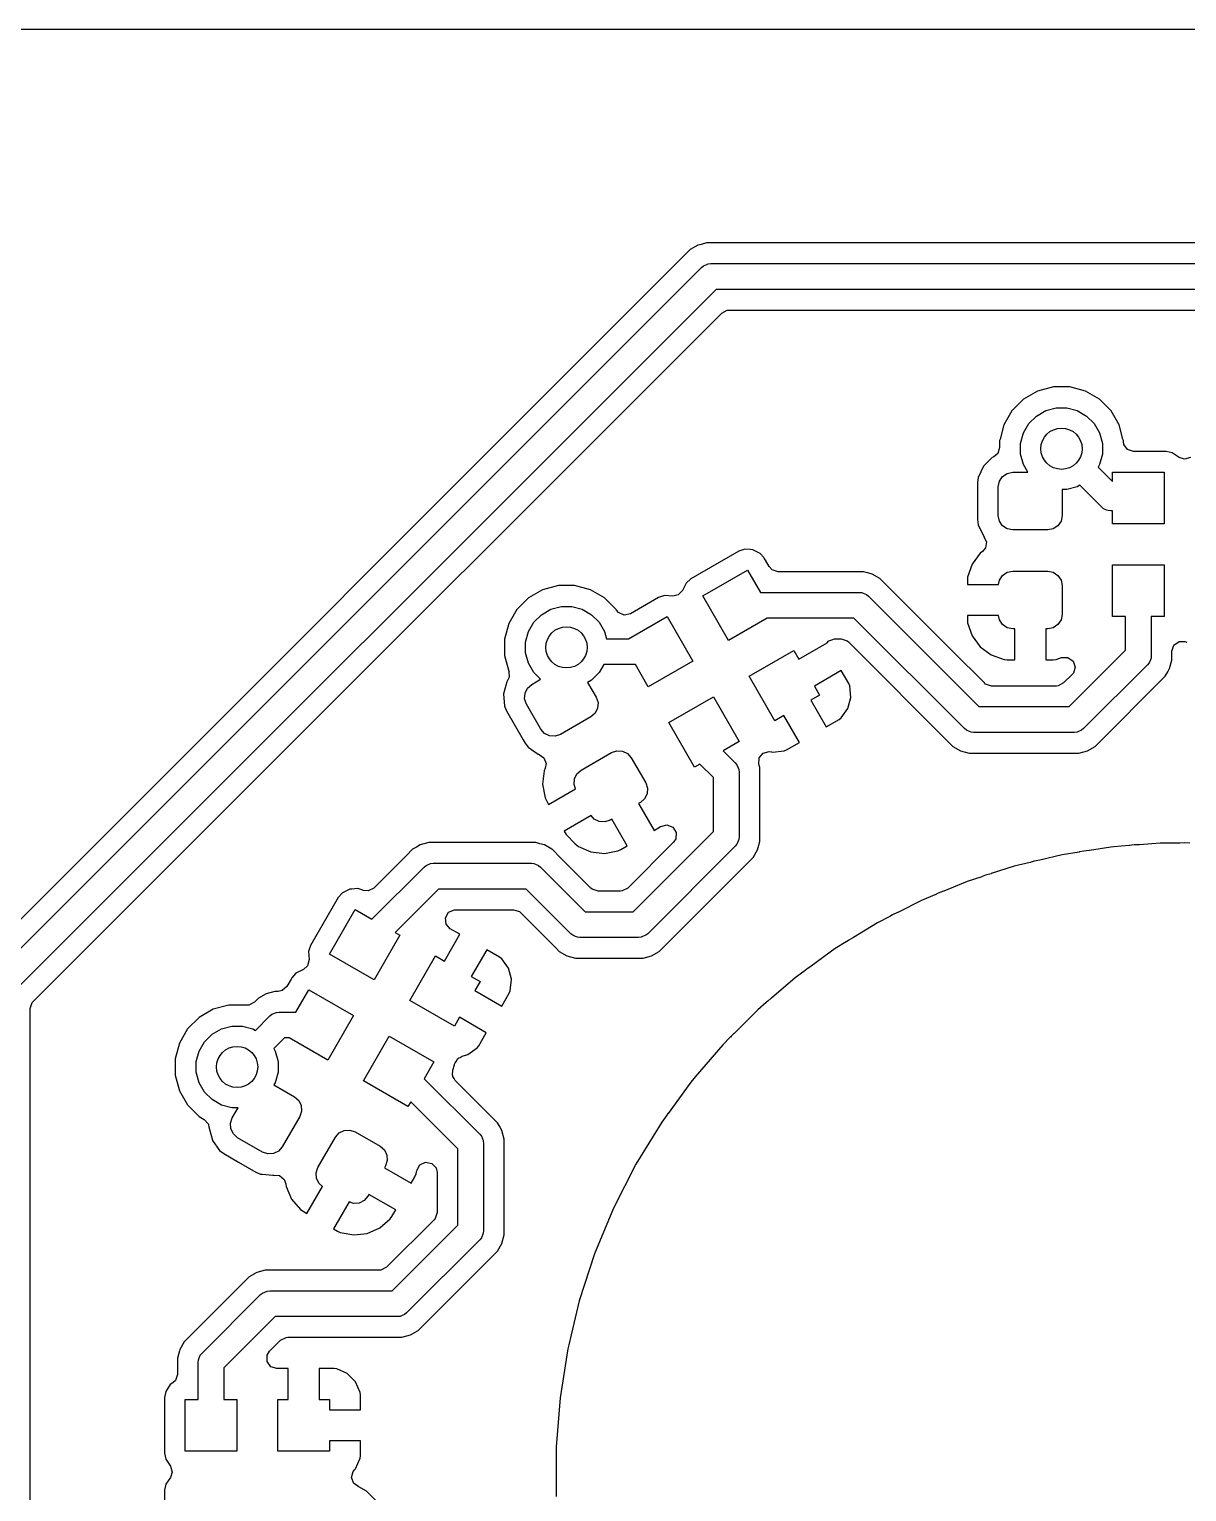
# Model space of a CAD drawing. Extents: x 0.79 to 7.64, y -5.35 to -0.98.
# Drawn here: x 2.314 to 2.757, y -1.543 to -0.984 of the extents above; entities that cross this region are included whole.
import ezdxf

# ---------------------------------------------------------------- set-up
doc = ezdxf.new("R2010")
doc.units = 0
doc.header["$MEASUREMENT"] = 0
doc.layers.add('BLACK', color=7, linetype='CONTINUOUS')

msp = doc.modelspace()

# ---------------------------------------------------------------- linework, layer by layer
at = {"layer": 'BLACK', "linetype": 'CONTINUOUS'}
for p, q in [((0.98442, -0.98427), (3.70865, -0.98427)), ((2.56986, -1.0668), (2.56693, -1.06849)), ((2.57112, -1.06646), (2.56986, -1.0668)), ((2.57312, -1.06593), (2.57112, -1.06646)), ((2.57649, -1.06593), (2.57312, -1.06593)), ((2.93476, -1.06593), (2.57649, -1.06593)), ((2.56693, -1.06849), (2.29171, -1.34371)), ((2.29849, -1.34809), (2.57132, -1.07526)), ((2.57132, -1.07526), (2.57207, -1.07465)), ((2.57207, -1.07465), (2.57332, -1.07413)), ((2.57207, -1.07465), (2.57207, -1.07465)), ((2.57332, -1.07413), (2.57384, -1.07391)), ((2.57384, -1.07391), (2.5748, -1.07382)), ((2.57384, -1.07391), (2.57384, -1.07391)), ((2.5748, -1.07382), (2.93307, -1.07382)), ((2.57684, -1.08366), (2.30689, -1.35361)), ((2.93103, -1.08366), (2.57684, -1.08366)), ((2.38098, -1.29068), (2.57897, -1.0927)), ((2.57897, -1.0927), (2.58112, -1.0916)), ((2.58112, -1.0916), (2.58173, -1.09156)), ((2.58173, -1.09156), (2.92615, -1.09156)), ((2.69969, -1.12253), (2.6943, -1.12564)), ((2.7057, -1.12092), (2.69969, -1.12253)), ((2.71193, -1.12092), (2.7057, -1.12092)), ((2.71794, -1.12253), (2.71193, -1.12092)), ((2.72333, -1.12564), (2.71794, -1.12253)), ((2.6943, -1.12564), (2.68989, -1.13004)), ((2.72773, -1.13004), (2.72333, -1.12564)), ((2.68989, -1.13004), (2.68678, -1.13543)), ((2.69632, -1.13497), (2.69923, -1.13207)), ((2.69923, -1.13207), (2.70279, -1.13001)), ((2.70279, -1.13001), (2.70676, -1.12895)), ((2.70676, -1.12895), (2.71087, -1.12895)), ((2.71087, -1.12895), (2.71484, -1.13001)), ((2.71484, -1.13001), (2.7184, -1.13207)), ((2.7184, -1.13207), (2.72131, -1.13497)), ((2.73084, -1.13543), (2.72773, -1.13004)), ((2.68678, -1.13543), (2.68533, -1.14085)), ((2.6932, -1.1425), (2.69426, -1.13853)), ((2.69426, -1.13853), (2.69632, -1.13497)), ((2.72131, -1.13497), (2.72336, -1.13853)), ((2.72336, -1.13853), (2.72443, -1.1425)), ((2.73229, -1.14085), (2.73084, -1.13543)), ((2.68517, -1.14411), (2.68443, -1.1464)), ((2.68533, -1.14085), (2.68517, -1.14145)), ((2.68517, -1.14145), (2.68517, -1.14411)), ((2.6932, -1.14661), (2.6932, -1.1425)), ((2.72443, -1.1425), (2.72443, -1.14661)), ((2.73245, -1.14145), (2.73229, -1.14085)), ((2.73245, -1.14175), (2.73245, -1.14145)), ((2.73265, -1.14296), (2.73245, -1.14175)), ((2.73406, -1.14491), (2.73265, -1.14296)), ((2.73635, -1.14565), (2.73406, -1.14491)), ((2.68235, -1.1479), (2.67901, -1.15125)), ((2.68292, -1.14764), (2.68235, -1.1479)), ((2.68443, -1.1464), (2.68292, -1.14764)), ((2.69426, -1.15059), (2.6932, -1.14661)), ((2.69597, -1.15354), (2.69426, -1.15059)), ((2.72336, -1.15059), (2.72279, -1.15158)), ((2.72443, -1.14661), (2.72336, -1.15059)), ((2.74881, -1.14565), (2.73635, -1.14565)), ((2.75111, -1.14611), (2.74881, -1.14565)), ((2.74881, -1.14565), (2.74881, -1.14565)), ((2.74881, -1.14565), (2.74881, -1.14565)), ((2.75374, -1.14786), (2.75111, -1.14611)), ((2.75111, -1.14611), (2.75111, -1.14611)), ((2.75111, -1.14611), (2.75111, -1.14611)), ((2.75111, -1.14611), (2.75111, -1.14611)), ((2.75575, -1.14852), (2.75374, -1.14786)), ((2.75807, -1.14786), (2.75575, -1.14852)), ((2.67701, -1.15553), (2.67675, -1.15748)), ((2.67901, -1.15125), (2.67701, -1.15553)), ((2.67701, -1.15553), (2.67701, -1.15553)), ((2.68507, -1.15695), (2.68626, -1.15516)), ((2.68626, -1.15516), (2.68805, -1.15396)), ((2.68805, -1.15396), (2.69016, -1.15354)), ((2.69016, -1.15354), (2.69597, -1.15354)), ((2.72279, -1.15158), (2.72835, -1.15713)), ((2.72835, -1.15713), (2.72835, -1.15354)), ((2.72835, -1.15354), (2.74803, -1.15354)), ((2.74803, -1.15354), (2.74803, -1.17323)), ((2.67675, -1.15748), (2.67675, -1.17165)), ((2.68465, -1.15906), (2.68507, -1.15695)), ((2.68465, -1.17008), (2.68465, -1.15906)), ((2.71087, -1.16017), (2.70906, -1.16017)), ((2.70906, -1.16017), (2.70906, -1.17008)), ((2.71484, -1.15911), (2.71087, -1.16017)), ((2.71583, -1.15854), (2.71484, -1.15911)), ((2.72416, -1.16687), (2.71583, -1.15854)), ((2.72491, -1.16748), (2.72416, -1.16687)), ((2.72616, -1.168), (2.72491, -1.16748)), ((2.72491, -1.16748), (2.72491, -1.16748)), ((2.67675, -1.17165), (2.67675, -1.17165)), ((2.67675, -1.17165), (2.67701, -1.1736)), ((2.68507, -1.17219), (2.68465, -1.17008)), ((2.68626, -1.17398), (2.68507, -1.17219)), ((2.70864, -1.17219), (2.70744, -1.17398)), ((2.70906, -1.17008), (2.70864, -1.17219)), ((2.72668, -1.16821), (2.72616, -1.168)), ((2.72764, -1.16831), (2.72668, -1.16821)), ((2.72668, -1.16821), (2.72668, -1.16821)), ((2.72835, -1.16831), (2.72764, -1.16831)), ((2.72835, -1.17323), (2.72835, -1.16831)), ((2.74803, -1.17323), (2.72835, -1.17323)), ((2.67701, -1.1736), (2.67701, -1.1736)), ((2.67701, -1.1736), (2.67901, -1.17789)), ((2.67901, -1.17789), (2.67901, -1.17789)), ((2.67901, -1.17789), (2.67901, -1.17789)), ((2.67901, -1.17789), (2.67906, -1.17794)), ((2.67906, -1.17794), (2.67911, -1.17803)), ((2.67911, -1.17803), (2.6792, -1.17817)), ((2.6792, -1.17817), (2.67918, -1.17818)), ((2.67918, -1.17818), (2.68016, -1.18009)), ((2.68805, -1.17517), (2.68626, -1.17398)), ((2.69016, -1.17559), (2.68805, -1.17517)), ((2.70354, -1.17559), (2.69016, -1.17559)), ((2.70565, -1.17517), (2.70354, -1.17559)), ((2.70744, -1.17398), (2.70565, -1.17517)), ((2.58555, -1.1837), (2.56716, -1.19432)), ((2.58778, -1.18295), (2.58555, -1.1837)), ((2.58987, -1.18308), (2.58778, -1.18295)), ((2.58778, -1.18295), (2.58778, -1.18295)), ((2.59091, -1.18315), (2.58987, -1.18308)), ((2.59373, -1.18454), (2.59091, -1.18315)), ((2.59511, -1.18611), (2.59373, -1.18454)), ((2.67777, -1.18446), (2.67467, -1.18866)), ((2.67862, -1.18383), (2.67777, -1.18446)), ((2.67777, -1.18446), (2.67777, -1.18446)), ((2.67978, -1.18247), (2.67862, -1.18383)), ((2.68016, -1.18009), (2.67978, -1.18247)), ((2.59527, -1.18631), (2.59511, -1.18611)), ((2.59574, -1.18711), (2.59527, -1.18631)), ((2.59718, -1.18961), (2.59574, -1.18711)), ((2.59827, -1.19081), (2.59718, -1.18961)), ((2.67467, -1.18866), (2.67294, -1.19359)), ((2.72835, -1.20866), (2.72835, -1.18898)), ((2.72835, -1.18898), (2.74803, -1.18898)), ((2.74803, -1.18898), (2.74803, -1.20866)), ((2.56539, -1.19587), (2.56474, -1.1972)), ((2.56716, -1.19432), (2.56539, -1.19587)), ((2.57178, -1.20077), (2.58883, -1.19093)), ((2.58883, -1.19093), (2.59375, -1.19945)), ((2.60056, -1.19156), (2.59827, -1.19081)), ((2.63322, -1.19156), (2.60056, -1.19156)), ((2.63522, -1.19209), (2.63322, -1.19156)), ((2.63322, -1.19156), (2.63322, -1.19156)), ((2.63648, -1.19243), (2.63522, -1.19209)), ((2.63941, -1.19412), (2.63648, -1.19243)), ((2.63648, -1.19243), (2.63648, -1.19243)), ((2.65356, -1.20827), (2.63941, -1.19412)), ((2.63941, -1.19412), (2.63941, -1.19412)), ((2.63941, -1.19412), (2.63941, -1.19412)), ((2.67294, -1.19359), (2.67283, -1.19476)), ((2.67283, -1.19476), (2.67283, -1.19646)), ((2.68472, -1.19646), (2.68507, -1.19474)), ((2.68507, -1.19474), (2.68626, -1.19295)), ((2.68626, -1.19295), (2.68805, -1.19176)), ((2.68805, -1.19176), (2.69016, -1.19134)), ((2.69016, -1.19134), (2.70354, -1.19134)), ((2.70354, -1.19134), (2.70565, -1.19176)), ((2.70565, -1.19176), (2.70744, -1.19295)), ((2.70744, -1.19295), (2.70864, -1.19474)), ((2.70864, -1.19474), (2.70906, -1.19685)), ((2.51056, -1.19844), (2.50517, -1.20155)), ((2.51657, -1.19683), (2.51056, -1.19844)), ((2.5228, -1.19683), (2.51657, -1.19683)), ((2.52881, -1.19844), (2.5228, -1.19683)), ((2.5342, -1.20155), (2.52881, -1.19844)), ((2.55487, -1.20142), (2.54408, -1.20765)), ((2.55709, -1.20066), (2.55487, -1.20142)), ((2.56025, -1.20087), (2.55709, -1.20066)), ((2.55709, -1.20066), (2.55709, -1.20066)), ((2.56232, -1.20043), (2.56025, -1.20087)), ((2.564, -1.19871), (2.56232, -1.20043)), ((2.56474, -1.1972), (2.564, -1.19871)), ((2.58162, -1.21782), (2.57178, -1.20077)), ((2.59375, -1.19945), (2.63154, -1.19945)), ((2.63154, -1.19945), (2.6325, -1.19955)), ((2.6325, -1.19955), (2.6325, -1.19955)), ((2.6325, -1.19955), (2.63302, -1.19976)), ((2.63302, -1.19976), (2.63427, -1.20028)), ((2.63427, -1.20028), (2.63427, -1.20028)), ((2.63427, -1.20028), (2.63502, -1.20089)), ((2.63502, -1.20089), (2.67724, -1.24311)), ((2.67283, -1.19646), (2.67283, -1.19646)), ((2.67283, -1.19646), (2.68472, -1.19646)), ((2.70906, -1.19685), (2.70906, -1.20787)), ((2.50077, -1.20596), (2.49765, -1.21135)), ((2.50517, -1.20155), (2.50077, -1.20596)), ((2.5101, -1.20798), (2.51366, -1.20592)), ((2.51366, -1.20592), (2.51763, -1.20486)), ((2.51763, -1.20486), (2.52174, -1.20486)), ((2.52174, -1.20486), (2.52571, -1.20592)), ((2.52571, -1.20592), (2.52927, -1.20798)), ((2.5386, -1.20596), (2.5342, -1.20155)), ((2.53876, -1.20622), (2.5386, -1.20596)), ((2.53952, -1.20717), (2.53876, -1.20622)), ((2.49765, -1.21135), (2.49604, -1.21736)), ((2.50514, -1.21445), (2.50719, -1.21089)), ((2.50719, -1.21089), (2.5101, -1.20798)), ((2.52927, -1.20798), (2.53218, -1.21089)), ((2.53218, -1.21089), (2.53423, -1.21445)), ((2.54172, -1.20815), (2.53952, -1.20717)), ((2.54408, -1.20765), (2.54172, -1.20815)), ((2.54338, -1.21717), (2.55814, -1.20864)), ((2.55814, -1.20864), (2.56798, -1.22569)), ((2.59639, -1.20929), (2.58162, -1.21782)), ((2.6295, -1.20929), (2.59639, -1.20929)), ((2.67172, -1.25151), (2.6295, -1.20929)), ((2.66716, -1.22187), (2.65356, -1.20827)), ((2.68472, -1.20827), (2.67283, -1.20827)), ((2.67283, -1.20827), (2.67283, -1.20827)), ((2.67283, -1.20827), (2.67283, -1.20996)), ((2.67283, -1.20996), (2.67294, -1.21113)), ((2.67294, -1.21113), (2.67294, -1.21113)), ((2.67294, -1.21113), (2.67467, -1.21606)), ((2.68507, -1.20998), (2.68472, -1.20827)), ((2.68626, -1.21177), (2.68507, -1.20998)), ((2.68805, -1.21297), (2.68626, -1.21177)), ((2.70744, -1.21177), (2.70565, -1.21297)), ((2.70864, -1.20998), (2.70744, -1.21177)), ((2.70906, -1.20787), (2.70864, -1.20998)), ((2.73327, -1.20866), (2.72835, -1.20866)), ((2.73327, -1.22158), (2.73327, -1.20866)), ((2.74803, -1.20866), (2.74311, -1.20866)), ((2.74311, -1.20866), (2.74311, -1.22362)), ((2.49604, -1.21736), (2.49604, -1.22358)), ((2.50407, -1.21842), (2.50514, -1.21445)), ((2.53423, -1.21445), (2.53496, -1.21717)), ((2.53496, -1.21717), (2.54338, -1.21717)), ((2.61933, -1.21878), (2.6198, -1.21806)), ((2.6198, -1.21806), (2.6199, -1.21802)), ((2.6199, -1.21802), (2.61996, -1.21793)), ((2.61996, -1.21793), (2.62101, -1.21759)), ((2.62101, -1.21759), (2.62205, -1.21719)), ((2.62205, -1.21719), (2.62225, -1.21719)), ((2.62225, -1.21719), (2.62462, -1.21719)), ((2.62462, -1.21719), (2.62691, -1.21793)), ((2.62691, -1.21793), (2.62737, -1.21833)), ((2.67467, -1.21606), (2.67777, -1.22026)), ((2.69016, -1.21339), (2.68805, -1.21297)), ((2.69094, -1.21339), (2.69016, -1.21339)), ((2.69094, -1.2252), (2.69094, -1.21339)), ((2.70354, -1.21339), (2.70276, -1.21339)), ((2.70276, -1.21339), (2.70276, -1.2252)), ((2.70565, -1.21297), (2.70354, -1.21339)), ((2.75175, -1.21958), (2.7537, -1.21816)), ((2.7537, -1.21816), (2.75611, -1.21816)), ((2.75611, -1.21816), (2.75666, -1.21843)), ((2.49604, -1.22358), (2.49765, -1.2296)), ((2.50407, -1.22253), (2.50407, -1.21842)), ((2.50514, -1.2265), (2.50407, -1.22253)), ((2.5895, -1.23146), (2.60654, -1.22161)), ((2.60654, -1.22161), (2.60851, -1.22502)), ((2.60851, -1.22502), (2.61933, -1.21878)), ((2.62737, -1.21833), (2.66733, -1.25829)), ((2.67936, -1.23407), (2.66716, -1.22187)), ((2.67777, -1.22026), (2.67777, -1.22026)), ((2.67777, -1.22026), (2.68197, -1.22336)), ((2.68197, -1.22336), (2.6869, -1.22509)), ((2.71174, -1.24311), (2.73327, -1.22158)), ((2.74311, -1.22362), (2.74302, -1.22458)), ((2.751, -1.22187), (2.75175, -1.21958)), ((2.751, -1.22531), (2.751, -1.22187)), ((2.75666, -1.21843), (2.75666, -1.21843)), ((2.50719, -1.23006), (2.50514, -1.2265)), ((2.53394, -1.22701), (2.53218, -1.23006)), ((2.54602, -1.22701), (2.53394, -1.22701)), ((2.55094, -1.23553), (2.54602, -1.22701)), ((2.56798, -1.22569), (2.55094, -1.23553)), ((2.62465, -1.22935), (2.61442, -1.23525)), ((2.6275, -1.23428), (2.62465, -1.22935)), ((2.6869, -1.22509), (2.68807, -1.2252)), ((2.68807, -1.2252), (2.69094, -1.2252)), ((2.69094, -1.2252), (2.69094, -1.2252)), ((2.70276, -1.2252), (2.70276, -1.2252)), ((2.70276, -1.2252), (2.70563, -1.2252)), ((2.70563, -1.2252), (2.7068, -1.22509)), ((2.7068, -1.22509), (2.70883, -1.22438)), ((2.7068, -1.22509), (2.7068, -1.22509)), ((2.70883, -1.22438), (2.71124, -1.22432)), ((2.71124, -1.22432), (2.71322, -1.22569)), ((2.71322, -1.22569), (2.71402, -1.22797)), ((2.71402, -1.22797), (2.71333, -1.23027)), ((2.74167, -1.2271), (2.71726, -1.25151)), ((2.74228, -1.22636), (2.74167, -1.2271)), ((2.74276, -1.2252), (2.74228, -1.22636)), ((2.74228, -1.22636), (2.74228, -1.22636)), ((2.74302, -1.22458), (2.74276, -1.2252)), ((2.74302, -1.22458), (2.74302, -1.22458)), ((2.74943, -1.22978), (2.75013, -1.22857)), ((2.75013, -1.22857), (2.751, -1.22531)), ((2.49683, -1.23365), (2.4956, -1.23822)), ((2.49717, -1.23315), (2.49683, -1.23365)), ((2.49683, -1.23365), (2.49683, -1.23365)), ((2.49777, -1.23183), (2.49717, -1.23315)), ((2.49772, -1.22984), (2.49762, -1.22987)), ((2.49762, -1.22987), (2.49777, -1.23183)), ((2.49765, -1.2296), (2.49765, -1.2296)), ((2.49765, -1.2296), (2.49772, -1.22984)), ((2.50479, -1.23605), (2.50641, -1.23463)), ((2.50641, -1.23463), (2.5098, -1.23267)), ((2.5098, -1.23267), (2.50719, -1.23006)), ((2.52927, -1.23297), (2.52777, -1.23383)), ((2.52777, -1.23383), (2.53104, -1.2395)), ((2.53218, -1.23006), (2.52927, -1.23297)), ((2.59934, -1.2485), (2.5895, -1.23146)), ((2.62789, -1.2352), (2.6275, -1.23428)), ((2.67983, -1.23447), (2.67936, -1.23407)), ((2.68212, -1.23522), (2.67983, -1.23447)), ((2.70961, -1.23407), (2.70747, -1.23517)), ((2.71288, -1.23081), (2.70961, -1.23407)), ((2.71333, -1.23027), (2.71288, -1.23081)), ((2.72165, -1.25829), (2.74844, -1.23149)), ((2.74844, -1.23149), (2.74943, -1.22978)), ((2.4956, -1.23822), (2.49602, -1.24292)), ((2.5037, -1.24012), (2.50384, -1.23797)), ((2.50439, -1.24216), (2.5037, -1.24012)), ((2.50384, -1.23797), (2.50479, -1.23605)), ((2.53104, -1.2395), (2.53173, -1.24154)), ((2.55881, -1.24917), (2.57586, -1.23933)), ((2.57586, -1.23933), (2.5857, -1.25638)), ((2.61639, -1.23866), (2.61298, -1.24063)), ((2.61442, -1.23525), (2.61639, -1.23866)), ((2.62722, -1.24385), (2.62837, -1.23959)), ((2.62837, -1.23959), (2.62789, -1.2352)), ((2.62789, -1.2352), (2.62789, -1.2352)), ((2.62837, -1.23959), (2.62837, -1.23959)), ((2.70686, -1.23522), (2.68212, -1.23522)), ((2.70747, -1.23517), (2.70686, -1.23522)), ((2.49602, -1.24292), (2.49602, -1.24292)), ((2.49602, -1.24292), (2.49677, -1.24474)), ((2.49677, -1.24474), (2.49677, -1.24474)), ((2.49677, -1.24474), (2.50314, -1.25578)), ((2.5099, -1.2517), (2.50439, -1.24216)), ((2.53064, -1.24561), (2.52902, -1.24703)), ((2.53159, -1.24368), (2.53064, -1.24561)), ((2.53173, -1.24154), (2.53159, -1.24368)), ((2.61298, -1.24063), (2.61888, -1.25086)), ((2.62462, -1.24741), (2.62722, -1.24385)), ((2.62722, -1.24385), (2.62722, -1.24385)), ((2.67724, -1.24311), (2.71174, -1.24311)), ((2.51132, -1.25332), (2.5099, -1.2517)), ((2.52902, -1.24703), (2.51743, -1.25372)), ((2.56865, -1.26622), (2.55881, -1.24917)), ((2.60275, -1.24653), (2.59934, -1.2485)), ((2.60865, -1.25676), (2.60275, -1.24653)), ((2.61888, -1.25086), (2.62382, -1.24801)), ((2.62382, -1.24801), (2.62462, -1.24741)), ((2.67246, -1.25212), (2.67172, -1.25151)), ((2.71726, -1.25151), (2.71651, -1.25212)), ((2.50314, -1.25578), (2.50385, -1.25701)), ((2.50385, -1.25701), (2.50505, -1.25857)), ((2.51325, -1.25427), (2.51132, -1.25332)), ((2.5154, -1.25441), (2.51325, -1.25427)), ((2.51743, -1.25372), (2.5154, -1.25441)), ((2.5857, -1.25638), (2.57951, -1.25995)), ((2.60372, -1.25961), (2.60865, -1.25676)), ((2.6737, -1.25264), (2.67246, -1.25212)), ((2.67246, -1.25212), (2.67246, -1.25212)), ((2.67424, -1.25286), (2.6737, -1.25264)), ((2.6752, -1.25295), (2.67424, -1.25286)), ((2.67424, -1.25286), (2.67424, -1.25286)), ((2.71378, -1.25295), (2.6752, -1.25295)), ((2.71474, -1.25286), (2.71378, -1.25295)), ((2.71527, -1.25264), (2.71474, -1.25286)), ((2.71474, -1.25286), (2.71474, -1.25286)), ((2.71651, -1.25212), (2.71527, -1.25264)), ((2.71651, -1.25212), (2.71651, -1.25212)), ((2.50505, -1.25857), (2.50892, -1.26129)), ((2.50892, -1.26129), (2.509, -1.26131)), ((2.509, -1.26131), (2.50908, -1.26136)), ((2.50908, -1.26136), (2.50923, -1.26143)), ((2.50923, -1.26143), (2.50922, -1.26145)), ((2.50922, -1.26145), (2.51102, -1.26262)), ((2.51102, -1.26262), (2.51188, -1.26487)), ((2.52531, -1.26736), (2.5369, -1.26067)), ((2.5369, -1.26067), (2.53894, -1.25998)), ((2.53894, -1.25998), (2.54108, -1.26012)), ((2.54108, -1.26012), (2.54301, -1.26107)), ((2.54301, -1.26107), (2.54443, -1.26268)), ((2.54443, -1.26268), (2.54994, -1.27223)), ((2.57951, -1.25995), (2.58419, -1.26463)), ((2.59318, -1.26513), (2.5933, -1.26273)), ((2.5933, -1.26273), (2.59482, -1.26086)), ((2.59482, -1.26086), (2.59715, -1.26023)), ((2.59715, -1.26023), (2.59795, -1.26036)), ((2.59795, -1.26036), (2.59841, -1.26048)), ((2.59841, -1.26048), (2.6028, -1.26001)), ((2.59841, -1.26048), (2.59841, -1.26048)), ((2.6028, -1.26001), (2.60372, -1.25961)), ((2.6028, -1.26001), (2.6028, -1.26001)), ((2.66733, -1.25829), (2.66733, -1.25829)), ((2.66733, -1.25829), (2.66733, -1.25829)), ((2.66733, -1.25829), (2.66733, -1.25829)), ((2.66733, -1.25829), (2.67025, -1.25997)), ((2.67025, -1.25997), (2.67025, -1.25997)), ((2.67025, -1.25997), (2.67025, -1.25997)), ((2.67025, -1.25997), (2.67025, -1.25997)), ((2.67025, -1.25997), (2.67351, -1.26085)), ((2.67351, -1.26085), (2.67351, -1.26085)), ((2.67351, -1.26085), (2.71547, -1.26085)), ((2.71547, -1.26085), (2.71873, -1.25997)), ((2.71547, -1.26085), (2.71547, -1.26085)), ((2.71873, -1.25997), (2.72165, -1.25829)), ((2.71873, -1.25997), (2.71873, -1.25997)), ((2.71873, -1.25997), (2.71873, -1.25997)), ((2.72165, -1.25829), (2.72165, -1.25829)), ((2.72165, -1.25829), (2.72165, -1.25829)), ((2.51114, -1.2676), (2.51056, -1.27279)), ((2.51156, -1.26663), (2.51114, -1.2676)), ((2.51114, -1.2676), (2.51114, -1.2676)), ((2.51188, -1.26487), (2.51156, -1.26663)), ((2.52369, -1.26878), (2.52531, -1.26736)), ((2.57069, -1.26505), (2.56865, -1.26622)), ((2.57579, -1.27015), (2.57069, -1.26505)), ((2.58419, -1.26463), (2.5848, -1.26538)), ((2.5848, -1.26538), (2.5848, -1.26538)), ((2.5848, -1.26538), (2.58554, -1.26715)), ((2.58554, -1.26715), (2.58563, -1.26811)), ((2.58563, -1.26811), (2.58563, -1.29291)), ((2.59352, -1.26642), (2.59318, -1.26513)), ((2.59352, -1.29123), (2.59352, -1.26642)), ((2.51056, -1.27279), (2.51056, -1.27279)), ((2.51056, -1.27279), (2.51153, -1.27792)), ((2.5226, -1.27285), (2.52274, -1.27071)), ((2.52316, -1.27451), (2.5226, -1.27285)), ((2.52274, -1.27071), (2.52369, -1.26878)), ((2.54994, -1.27223), (2.55063, -1.27427)), ((2.57579, -1.29087), (2.57579, -1.27015)), ((2.51153, -1.27792), (2.51202, -1.27899)), ((2.51202, -1.27899), (2.51286, -1.28045)), ((2.51286, -1.28045), (2.52316, -1.27451)), ((2.54954, -1.27834), (2.54792, -1.27976)), ((2.55049, -1.27641), (2.54954, -1.27834)), ((2.55063, -1.27427), (2.55049, -1.27641)), ((2.52907, -1.28474), (2.51877, -1.29068)), ((2.53022, -1.28605), (2.52907, -1.28474)), ((2.54792, -1.27976), (2.54724, -1.28015)), ((2.54724, -1.28015), (2.55315, -1.29038)), ((2.31593, -1.35574), (2.38098, -1.29068)), ((2.51877, -1.29068), (2.51954, -1.29202)), ((2.53215, -1.287), (2.53022, -1.28605)), ((2.53429, -1.28714), (2.53215, -1.287)), ((2.53633, -1.28645), (2.53429, -1.28714)), ((2.53701, -1.28606), (2.53633, -1.28645)), ((2.54292, -1.29629), (2.53701, -1.28606)), ((2.54521, -1.32146), (2.57579, -1.29087)), ((2.55315, -1.29038), (2.55563, -1.28895)), ((2.55315, -1.29038), (2.55315, -1.29038)), ((2.55563, -1.28895), (2.55569, -1.28891)), ((2.55569, -1.28891), (2.55571, -1.2889)), ((2.55571, -1.2889), (2.55802, -1.2883)), ((2.55571, -1.2889), (2.55571, -1.2889)), ((2.55571, -1.2889), (2.55571, -1.2889)), ((2.55802, -1.2883), (2.56027, -1.28917)), ((2.56027, -1.28917), (2.56157, -1.2912)), ((2.46381, -1.29593), (2.46241, -1.29674)), ((2.46707, -1.29506), (2.46381, -1.29593)), ((2.46381, -1.29593), (2.46381, -1.29593)), ((2.47044, -1.29506), (2.46707, -1.29506)), ((2.46707, -1.29506), (2.46707, -1.29506)), ((2.47068, -1.29506), (2.47044, -1.29506)), ((2.50799, -1.29506), (2.47068, -1.29506)), ((2.47068, -1.29506), (2.47068, -1.29506)), ((2.50952, -1.29547), (2.50799, -1.29506)), ((2.50799, -1.29506), (2.50799, -1.29506)), ((2.51125, -1.29593), (2.50952, -1.29547)), ((2.51405, -1.29755), (2.51125, -1.29593)), ((2.51125, -1.29593), (2.51125, -1.29593)), ((2.51954, -1.29202), (2.52304, -1.29547)), ((2.52304, -1.29547), (2.52425, -1.29651)), ((2.54043, -1.29773), (2.54292, -1.29629)), ((2.54292, -1.29629), (2.54292, -1.29629)), ((2.56055, -1.29494), (2.54308, -1.31242)), ((2.58419, -1.29639), (2.55072, -1.32986)), ((2.56143, -1.2936), (2.56055, -1.29494)), ((2.56157, -1.2912), (2.56143, -1.2936)), ((2.5848, -1.29565), (2.58419, -1.29639)), ((2.58554, -1.29387), (2.5848, -1.29565)), ((2.58563, -1.29291), (2.58554, -1.29387)), ((2.58554, -1.29387), (2.58554, -1.29387)), ((2.59289, -1.29696), (2.59352, -1.2946)), ((2.59352, -1.2946), (2.59352, -1.29123)), ((2.59352, -1.29123), (2.59352, -1.29123)), ((2.73468, -1.29618), (2.72877, -1.29665)), ((2.73476, -1.29618), (2.73468, -1.29618)), ((2.73468, -1.29618), (2.73468, -1.29618)), ((2.73657, -1.29596), (2.73476, -1.29618)), ((2.73859, -1.29588), (2.73657, -1.29596)), ((2.73867, -1.29587), (2.73859, -1.29588)), ((2.74331, -1.2955), (2.73867, -1.29587)), ((2.74647, -1.29526), (2.74331, -1.2955)), ((2.75398, -1.29526), (2.74647, -1.29526)), ((2.75591, -1.29518), (2.75398, -1.29526)), ((2.75784, -1.29526), (2.75591, -1.29518)), ((2.4585, -1.30001), (2.44609, -1.31241)), ((2.46089, -1.29762), (2.4585, -1.30001)), ((2.4585, -1.30001), (2.4585, -1.30001)), ((2.4585, -1.30001), (2.4585, -1.30001)), ((2.4585, -1.30001), (2.4585, -1.30001)), ((2.46241, -1.29674), (2.46089, -1.29762)), ((2.51417, -1.29762), (2.51405, -1.29755)), ((2.51405, -1.29755), (2.51405, -1.29755)), ((2.51765, -1.3011), (2.51417, -1.29762)), ((2.52897, -1.31242), (2.51765, -1.3011)), ((2.52425, -1.29651), (2.52425, -1.29651)), ((2.52425, -1.29651), (2.52904, -1.2986)), ((2.52904, -1.2986), (2.53423, -1.29919)), ((2.53423, -1.29919), (2.53936, -1.29822)), ((2.53423, -1.29919), (2.53423, -1.29919)), ((2.53936, -1.29822), (2.54043, -1.29773)), ((2.53936, -1.29822), (2.53936, -1.29822)), ((2.54043, -1.29773), (2.54043, -1.29773)), ((2.58858, -1.30317), (2.59096, -1.30078)), ((2.59096, -1.30078), (2.59265, -1.29786)), ((2.59265, -1.29786), (2.59289, -1.29696)), ((2.70051, -1.30173), (2.69841, -1.30216)), ((2.70057, -1.30171), (2.70051, -1.30173)), ((2.70901, -1.29969), (2.70057, -1.30171)), ((2.70057, -1.30171), (2.70057, -1.30171)), ((2.7156, -1.29865), (2.70901, -1.29969)), ((2.70901, -1.29969), (2.70901, -1.29969)), ((2.71569, -1.29863), (2.7156, -1.29865)), ((2.7156, -1.29865), (2.7156, -1.29865)), ((2.7156, -1.29865), (2.7156, -1.29865)), ((2.71737, -1.29829), (2.71569, -1.29863)), ((2.71944, -1.29804), (2.71737, -1.29829)), ((2.71951, -1.29803), (2.71944, -1.29804)), ((2.72765, -1.29674), (2.71951, -1.29803)), ((2.71951, -1.29803), (2.71951, -1.29803)), ((2.72877, -1.29665), (2.72765, -1.29674)), ((2.72765, -1.29674), (2.72765, -1.29674)), ((2.72765, -1.29674), (2.72765, -1.29674)), ((2.44535, -1.32431), (2.46527, -1.30439)), ((2.46527, -1.30439), (2.46602, -1.30378)), ((2.46602, -1.30378), (2.46779, -1.30305)), ((2.46779, -1.30305), (2.46875, -1.30295)), ((2.46779, -1.30305), (2.46779, -1.30305)), ((2.46875, -1.30295), (2.5063, -1.30295)), ((2.5063, -1.30295), (2.50726, -1.30305)), ((2.50726, -1.30305), (2.50726, -1.30305)), ((2.50726, -1.30305), (2.50778, -1.30326)), ((2.50778, -1.30326), (2.50903, -1.30378)), ((2.50903, -1.30378), (2.50903, -1.30378)), ((2.50903, -1.30378), (2.50978, -1.30439)), ((2.50978, -1.30439), (2.52684, -1.32146)), ((2.55511, -1.33663), (2.58858, -1.30317)), ((2.58858, -1.30317), (2.58858, -1.30317)), ((2.67982, -1.30754), (2.67847, -1.30806)), ((2.68191, -1.30694), (2.67982, -1.30754)), ((2.68197, -1.30692), (2.68191, -1.30694)), ((2.69066, -1.30409), (2.68197, -1.30692)), ((2.68197, -1.30692), (2.68197, -1.30692)), ((2.6968, -1.30262), (2.69066, -1.30409)), ((2.69066, -1.30409), (2.69066, -1.30409)), ((2.69689, -1.3026), (2.6968, -1.30262)), ((2.6968, -1.30262), (2.6968, -1.30262)), ((2.69841, -1.30216), (2.69689, -1.3026)), ((2.43688, -1.31285), (2.43406, -1.31424)), ((2.43766, -1.3128), (2.43688, -1.31285)), ((2.43688, -1.31285), (2.43688, -1.31285)), ((2.44001, -1.31264), (2.43766, -1.3128)), ((2.44106, -1.313), (2.44001, -1.31264)), ((2.44001, -1.31264), (2.44001, -1.31264)), ((2.44001, -1.31264), (2.44001, -1.31264)), ((2.44208, -1.31335), (2.44106, -1.313)), ((2.44609, -1.31241), (2.44395, -1.31351)), ((2.47079, -1.3128), (2.45418, -1.32941)), ((2.50426, -1.3128), (2.47079, -1.3128)), ((2.52132, -1.32986), (2.50426, -1.3128)), ((2.52943, -1.31282), (2.52897, -1.31242)), ((2.53173, -1.31356), (2.52943, -1.31282)), ((2.54308, -1.31242), (2.54093, -1.31351)), ((2.67271, -1.30993), (2.66382, -1.31361)), ((2.67838, -1.30809), (2.67271, -1.30993)), ((2.67847, -1.30806), (2.67838, -1.30809)), ((2.43251, -1.316), (2.42189, -1.3344)), ((2.43406, -1.31424), (2.43251, -1.316)), ((2.44395, -1.31351), (2.44208, -1.31335)), ((2.54032, -1.31356), (2.53173, -1.31356)), ((2.54093, -1.31351), (2.54032, -1.31356)), ((2.65528, -1.31715), (2.64623, -1.32176)), ((2.66046, -1.315), (2.65528, -1.31715)), ((2.66056, -1.31496), (2.66046, -1.315)), ((2.66046, -1.315), (2.66046, -1.315)), ((2.66173, -1.3144), (2.66056, -1.31496)), ((2.66376, -1.31363), (2.66173, -1.3144)), ((2.66382, -1.31361), (2.66376, -1.31363)), ((2.66382, -1.31361), (2.66382, -1.31361)), ((2.42912, -1.33767), (2.43896, -1.32062)), ((2.43896, -1.32062), (2.44535, -1.32431)), ((2.47343, -1.32378), (2.47464, -1.32169)), ((2.47368, -1.32617), (2.47343, -1.32378)), ((2.47464, -1.32169), (2.47684, -1.32071)), ((2.47684, -1.32071), (2.47724, -1.32069)), ((2.47724, -1.32069), (2.49938, -1.32069)), ((2.49938, -1.32069), (2.50167, -1.32143)), ((2.50167, -1.32143), (2.50213, -1.32183)), ((2.50213, -1.32183), (2.51455, -1.33425)), ((2.52684, -1.32146), (2.54521, -1.32146)), ((2.64317, -1.32332), (2.63846, -1.32572)), ((2.64326, -1.32327), (2.64317, -1.32332)), ((2.64317, -1.32332), (2.64317, -1.32332)), ((2.64425, -1.3227), (2.64326, -1.32327)), ((2.64618, -1.32178), (2.64425, -1.3227)), ((2.64623, -1.32176), (2.64618, -1.32178)), ((2.64623, -1.32176), (2.64623, -1.32176)), ((2.45418, -1.32941), (2.45601, -1.33046)), ((2.4753, -1.32796), (2.47368, -1.32617)), ((2.47896, -1.33008), (2.4753, -1.32796)), ((2.52207, -1.33047), (2.52132, -1.32986)), ((2.55072, -1.32986), (2.54998, -1.33047)), ((2.63846, -1.32572), (2.62932, -1.33132)), ((2.42189, -1.3344), (2.42114, -1.33662)), ((2.45601, -1.33046), (2.44616, -1.34751)), ((2.47305, -1.34031), (2.47896, -1.33008)), ((2.51455, -1.33425), (2.51455, -1.33425)), ((2.51455, -1.33425), (2.51588, -1.33558)), ((2.51588, -1.33558), (2.51693, -1.33663)), ((2.52311, -1.3309), (2.52207, -1.33047)), ((2.52207, -1.33047), (2.52207, -1.33047)), ((2.52384, -1.3312), (2.52311, -1.3309)), ((2.5248, -1.3313), (2.52384, -1.3312)), ((2.52384, -1.3312), (2.52384, -1.3312)), ((2.54724, -1.3313), (2.5248, -1.3313)), ((2.5482, -1.3312), (2.54724, -1.3313)), ((2.54872, -1.33099), (2.5482, -1.3312)), ((2.5482, -1.3312), (2.5482, -1.3312)), ((2.54998, -1.33047), (2.54872, -1.33099)), ((2.54998, -1.33047), (2.54998, -1.33047)), ((2.62237, -1.33558), (2.6132, -1.34224)), ((2.62659, -1.33299), (2.62237, -1.33558)), ((2.62668, -1.33293), (2.62659, -1.33299)), ((2.62659, -1.33299), (2.62659, -1.33299)), ((2.6275, -1.33237), (2.62668, -1.33293)), ((2.62928, -1.33134), (2.6275, -1.33237)), ((2.62932, -1.33132), (2.62928, -1.33134)), ((2.62932, -1.33132), (2.62932, -1.33132)), ((2.42134, -1.33977), (2.42075, -1.34211)), ((2.42114, -1.33662), (2.42114, -1.33662)), ((2.42114, -1.33662), (2.42134, -1.33977)), ((2.44616, -1.34751), (2.42912, -1.33767)), ((2.4598, -1.35539), (2.46964, -1.33834)), ((2.46964, -1.33834), (2.47305, -1.34031)), ((2.48919, -1.33598), (2.48328, -1.34621)), ((2.49412, -1.33883), (2.48919, -1.33598)), ((2.48919, -1.33598), (2.48919, -1.33598)), ((2.49413, -1.33883), (2.49412, -1.33883)), ((2.49492, -1.33943), (2.49413, -1.33883)), ((2.49753, -1.34299), (2.49492, -1.33943)), ((2.49492, -1.33943), (2.49492, -1.33943)), ((2.51693, -1.33663), (2.51986, -1.33832)), ((2.51986, -1.33832), (2.52312, -1.33919)), ((2.52312, -1.33919), (2.52312, -1.33919)), ((2.52312, -1.33919), (2.54893, -1.33919)), ((2.54893, -1.33919), (2.55219, -1.33832)), ((2.54893, -1.33919), (2.54893, -1.33919)), ((2.55219, -1.33832), (2.55511, -1.33663)), ((2.55219, -1.33832), (2.55219, -1.33832)), ((2.55219, -1.33832), (2.55219, -1.33832)), ((2.55511, -1.33663), (2.55511, -1.33663)), ((2.55511, -1.33663), (2.55511, -1.33663)), ((2.41479, -1.34669), (2.41447, -1.34726)), ((2.41634, -1.34492), (2.41479, -1.34669)), ((2.41918, -1.34352), (2.41634, -1.34492)), ((2.42075, -1.34211), (2.41918, -1.34352)), ((2.48328, -1.34621), (2.48669, -1.34818)), ((2.49867, -1.34726), (2.49753, -1.34299)), ((2.6071, -1.34667), (2.59796, -1.35448)), ((2.61084, -1.34395), (2.6071, -1.34667)), ((2.6071, -1.34667), (2.6071, -1.34667)), ((2.61093, -1.34389), (2.61084, -1.34395)), ((2.61157, -1.34336), (2.61093, -1.34389)), ((2.61316, -1.34227), (2.61157, -1.34336)), ((2.6132, -1.34224), (2.61316, -1.34227)), ((2.40819, -1.35194), (2.40493, -1.35281)), ((2.40951, -1.35194), (2.40819, -1.35194)), ((2.4111, -1.3516), (2.40951, -1.35194)), ((2.41289, -1.34999), (2.4111, -1.3516)), ((2.41447, -1.34726), (2.41289, -1.34999)), ((2.41632, -1.35983), (2.42124, -1.35131)), ((2.42124, -1.35131), (2.43829, -1.36115)), ((2.48669, -1.34818), (2.48472, -1.35159)), ((2.48472, -1.35159), (2.49495, -1.3575)), ((2.4978, -1.35256), (2.4982, -1.35165)), ((2.4982, -1.35165), (2.49867, -1.34726)), ((2.4982, -1.35165), (2.4982, -1.35165)), ((2.49867, -1.34726), (2.49867, -1.34726)), ((2.31478, -1.3585), (2.31553, -1.35621)), ((2.31553, -1.35621), (2.31593, -1.35574)), ((2.39074, -1.35714), (2.38473, -1.35875)), ((2.39696, -1.35714), (2.39074, -1.35714)), ((2.39719, -1.35717), (2.39696, -1.35714)), ((2.39696, -1.35714), (2.39696, -1.35714)), ((2.3983, -1.35715), (2.39719, -1.35717)), ((2.40045, -1.35606), (2.3983, -1.35715)), ((2.40201, -1.3545), (2.40045, -1.35606)), ((2.40205, -1.35448), (2.40201, -1.3545)), ((2.40493, -1.35281), (2.40205, -1.35448)), ((2.40493, -1.35281), (2.40493, -1.35281)), ((2.47685, -1.36523), (2.4598, -1.35539)), ((2.49495, -1.3575), (2.4978, -1.35256)), ((2.49495, -1.3575), (2.49495, -1.3575)), ((2.4978, -1.35256), (2.4978, -1.35256)), ((2.59603, -1.35613), (2.59275, -1.35893)), ((2.59611, -1.35605), (2.59603, -1.35613)), ((2.59659, -1.3556), (2.59611, -1.35605)), ((2.59793, -1.35451), (2.59659, -1.3556)), ((2.59796, -1.35448), (2.59793, -1.35451)), ((2.59796, -1.35448), (2.59796, -1.35448)), ((2.31478, -1.44265), (2.31478, -1.3585)), ((2.37934, -1.36186), (2.37493, -1.36626)), ((2.38473, -1.35875), (2.37934, -1.36186)), ((2.40087, -1.3668), (2.4064, -1.36127)), ((2.4064, -1.36127), (2.40715, -1.36066)), ((2.40715, -1.36066), (2.40892, -1.35993)), ((2.40892, -1.35993), (2.40988, -1.35983)), ((2.40988, -1.35983), (2.41632, -1.35983)), ((2.43829, -1.36115), (2.42845, -1.3782)), ((2.47882, -1.36182), (2.47685, -1.36523)), ((2.48905, -1.36772), (2.47882, -1.36182)), ((2.59275, -1.35893), (2.5837, -1.36798)), ((2.59275, -1.35893), (2.59275, -1.35893)), ((2.37493, -1.36626), (2.37182, -1.37165)), ((2.38136, -1.37119), (2.38427, -1.36829)), ((2.38427, -1.36829), (2.38783, -1.36623)), ((2.38783, -1.36623), (2.3918, -1.36517)), ((2.3918, -1.36517), (2.39591, -1.36517)), ((2.39591, -1.36517), (2.39988, -1.36623)), ((2.39988, -1.36623), (2.40087, -1.3668)), ((2.44209, -1.38607), (2.45193, -1.36902)), ((2.45193, -1.36902), (2.46898, -1.37887)), ((2.4862, -1.37266), (2.48905, -1.36772)), ((2.58263, -1.369), (2.58231, -1.36936)), ((2.58367, -1.368), (2.58263, -1.369)), ((2.5837, -1.36798), (2.58367, -1.368)), ((2.5837, -1.36798), (2.5837, -1.36798)), ((2.37182, -1.37165), (2.37021, -1.37767)), ((2.3793, -1.37475), (2.38136, -1.37119)), ((2.41192, -1.36967), (2.40783, -1.37376)), ((2.40783, -1.37376), (2.4084, -1.37475)), ((2.41368, -1.36967), (2.41192, -1.36967)), ((2.42845, -1.3782), (2.41368, -1.36967)), ((2.48204, -1.37607), (2.4856, -1.37346)), ((2.4856, -1.37346), (2.4862, -1.37266)), ((2.4856, -1.37346), (2.4856, -1.37346)), ((2.4862, -1.37266), (2.4862, -1.37266)), ((2.5794, -1.37228), (2.57051, -1.38268)), ((2.58223, -1.36945), (2.5794, -1.37227)), ((2.5794, -1.37227), (2.5794, -1.37228)), ((2.58231, -1.36936), (2.58223, -1.36945)), ((2.58223, -1.36945), (2.58223, -1.36945)), ((2.37021, -1.37767), (2.37021, -1.38389)), ((2.37824, -1.37872), (2.3793, -1.37475)), ((2.37824, -1.38283), (2.37824, -1.37872)), ((2.4084, -1.37475), (2.40947, -1.37872)), ((2.40947, -1.37872), (2.40947, -1.38283)), ((2.46898, -1.37887), (2.46528, -1.38526)), ((2.47623, -1.38204), (2.47696, -1.37992)), ((2.47695, -1.37976), (2.4771, -1.37927)), ((2.47696, -1.37992), (2.47695, -1.37976)), ((2.4771, -1.37927), (2.47761, -1.37854)), ((2.47761, -1.37854), (2.47799, -1.37774)), ((2.47799, -1.37774), (2.47831, -1.37755)), ((2.47831, -1.37755), (2.47849, -1.3773)), ((2.47849, -1.3773), (2.47906, -1.37711)), ((2.47906, -1.37711), (2.47981, -1.37666)), ((2.47981, -1.37666), (2.48204, -1.37607)), ((2.37021, -1.38389), (2.37182, -1.3899)), ((2.3793, -1.38681), (2.37824, -1.38283)), ((2.40947, -1.38283), (2.4084, -1.38681)), ((2.46528, -1.38526), (2.48655, -1.40653)), ((2.47609, -1.38385), (2.47622, -1.38209)), ((2.47625, -1.38416), (2.47609, -1.38385)), ((2.47622, -1.38209), (2.47623, -1.38204)), ((2.47625, -1.38449), (2.47625, -1.38416)), ((2.47678, -1.38521), (2.47625, -1.38449)), ((2.47719, -1.386), (2.47678, -1.38521)), ((2.56954, -1.38382), (2.56715, -1.38663)), ((2.56962, -1.38373), (2.56954, -1.38382)), ((2.5698, -1.38348), (2.56962, -1.38373)), ((2.57049, -1.38271), (2.5698, -1.38348)), ((2.57051, -1.38268), (2.57049, -1.38271)), ((2.57051, -1.38268), (2.57051, -1.38268)), ((2.37182, -1.3899), (2.37493, -1.3953)), ((2.38136, -1.39037), (2.3793, -1.38681)), ((2.38427, -1.39327), (2.38136, -1.39037)), ((2.4084, -1.38681), (2.40791, -1.38765)), ((2.40791, -1.38765), (2.41577, -1.39219)), ((2.45913, -1.39591), (2.44209, -1.38607)), ((2.49094, -1.39975), (2.47719, -1.386)), ((2.56714, -1.38663), (2.55848, -1.39855)), ((2.56715, -1.38663), (2.56714, -1.38663)), ((2.37493, -1.3953), (2.37934, -1.3997)), ((2.38783, -1.39533), (2.38427, -1.39327)), ((2.3918, -1.39639), (2.38783, -1.39533)), ((2.39425, -1.39639), (2.3918, -1.39639)), ((2.392, -1.40028), (2.39425, -1.39639)), ((2.41577, -1.39219), (2.41739, -1.3936)), ((2.41739, -1.3936), (2.41834, -1.39553)), ((2.41834, -1.39553), (2.41848, -1.39768)), ((2.46019, -1.39409), (2.45913, -1.39591)), ((2.47815, -1.41205), (2.46019, -1.39409)), ((2.37934, -1.3997), (2.38125, -1.4008)), ((2.38125, -1.4008), (2.38287, -1.40259)), ((2.38287, -1.40259), (2.38308, -1.4039)), ((2.39131, -1.40232), (2.392, -1.40028)), ((2.39145, -1.40447), (2.39131, -1.40232)), ((2.41779, -1.39972), (2.41109, -1.41131)), ((2.41848, -1.39768), (2.41779, -1.39972)), ((2.49333, -1.40214), (2.49094, -1.39975)), ((2.49094, -1.39975), (2.49094, -1.39975)), ((2.49417, -1.4036), (2.49333, -1.40214)), ((2.55605, -1.4019), (2.54619, -1.41799)), ((2.55804, -1.39915), (2.55605, -1.4019)), ((2.55812, -1.39905), (2.55804, -1.39915)), ((2.55804, -1.39915), (2.55804, -1.39915)), ((2.55818, -1.39895), (2.55812, -1.39905)), ((2.55846, -1.39858), (2.55818, -1.39895)), ((2.55848, -1.39855), (2.55846, -1.39858)), ((2.55848, -1.39855), (2.55848, -1.39855)), ((2.38308, -1.4039), (2.38318, -1.40389)), ((2.38318, -1.40389), (2.38321, -1.40423)), ((2.38321, -1.40423), (2.38321, -1.40423)), ((2.38321, -1.40423), (2.38321, -1.40423)), ((2.38321, -1.40423), (2.38444, -1.40879)), ((2.3924, -1.4064), (2.39145, -1.40447)), ((2.39402, -1.40781), (2.3924, -1.4064)), ((2.40357, -1.41333), (2.39402, -1.40781)), ((2.42473, -1.41918), (2.43143, -1.40759)), ((2.43143, -1.40759), (2.43284, -1.40597)), ((2.43284, -1.40597), (2.43477, -1.40502)), ((2.43477, -1.40502), (2.43692, -1.40488)), ((2.43692, -1.40488), (2.43895, -1.40557)), ((2.43895, -1.40557), (2.4485, -1.41108)), ((2.48655, -1.40653), (2.48716, -1.40727)), ((2.48716, -1.40727), (2.48716, -1.40727)), ((2.48716, -1.40727), (2.48755, -1.40821)), ((2.48755, -1.40821), (2.48779, -1.40879)), ((2.49453, -1.40423), (2.49417, -1.4036)), ((2.49417, -1.4036), (2.49417, -1.4036)), ((2.49501, -1.40506), (2.49453, -1.40423)), ((2.49589, -1.40832), (2.49501, -1.40506)), ((2.49501, -1.40506), (2.49501, -1.40506)), ((2.38444, -1.40879), (2.38444, -1.40879)), ((2.38444, -1.40879), (2.38444, -1.40879)), ((2.38444, -1.40879), (2.38449, -1.40887)), ((2.38449, -1.40887), (2.38715, -1.41267)), ((2.38715, -1.41267), (2.38871, -1.41386)), ((2.4056, -1.41402), (2.40357, -1.41333)), ((2.40968, -1.41292), (2.40775, -1.41388)), ((2.41109, -1.41131), (2.40968, -1.41292)), ((2.4485, -1.41108), (2.45012, -1.4125)), ((2.45012, -1.4125), (2.45107, -1.41443)), ((2.47815, -1.44127), (2.47815, -1.41205)), ((2.48779, -1.40879), (2.4879, -1.40905)), ((2.4879, -1.40905), (2.48799, -1.41001)), ((2.48799, -1.41001), (2.48799, -1.44331)), ((2.49589, -1.44138), (2.49589, -1.40832)), ((2.49589, -1.40832), (2.49589, -1.40832)), ((2.38871, -1.41386), (2.39442, -1.41716)), ((2.39442, -1.41716), (2.40098, -1.42095)), ((2.40775, -1.41388), (2.4056, -1.41402)), ((2.42404, -1.42122), (2.42473, -1.41918)), ((2.45052, -1.41861), (2.45013, -1.4193)), ((2.45013, -1.4193), (2.46035, -1.4252)), ((2.45121, -1.41658), (2.45052, -1.41861)), ((2.45107, -1.41443), (2.45121, -1.41658)), ((2.46253, -1.42033), (2.46369, -1.41822)), ((2.46369, -1.41822), (2.46586, -1.41719)), ((2.46586, -1.41719), (2.46823, -1.41764)), ((2.46823, -1.41764), (2.46988, -1.41939)), ((2.46988, -1.41939), (2.47026, -1.42106)), ((2.54619, -1.41799), (2.53762, -1.4348)), ((2.54619, -1.41799), (2.54619, -1.41799)), ((2.40098, -1.42095), (2.40098, -1.42095)), ((2.40098, -1.42095), (2.4028, -1.4217)), ((2.4028, -1.4217), (2.40336, -1.42175)), ((2.40336, -1.42175), (2.40751, -1.42211)), ((2.40751, -1.42211), (2.40758, -1.42209)), ((2.40758, -1.42209), (2.40768, -1.4221)), ((2.40768, -1.4221), (2.40785, -1.42208)), ((2.40785, -1.42208), (2.40785, -1.42211)), ((2.40785, -1.42211), (2.40999, -1.42222)), ((2.40999, -1.42222), (2.41186, -1.42373)), ((2.41186, -1.42373), (2.41247, -1.42542)), ((2.42418, -1.42336), (2.42404, -1.42122)), ((2.42513, -1.42529), (2.42418, -1.42336)), ((2.46035, -1.4252), (2.46179, -1.42271)), ((2.46179, -1.42271), (2.46228, -1.42164)), ((2.46228, -1.42164), (2.46253, -1.42033)), ((2.46228, -1.42164), (2.46228, -1.42164)), ((2.47026, -1.42106), (2.47026, -1.43638)), ((2.41247, -1.42542), (2.41258, -1.42647)), ((2.41258, -1.42647), (2.41258, -1.42647)), ((2.41258, -1.42647), (2.41467, -1.43126)), ((2.4205, -1.43674), (2.42645, -1.42645)), ((2.42645, -1.42645), (2.42513, -1.42529)), ((2.44383, -1.43021), (2.44241, -1.43182)), ((2.44422, -1.42952), (2.44383, -1.43021)), ((2.45445, -1.43543), (2.44422, -1.42952)), ((2.46035, -1.4252), (2.46035, -1.4252)), ((2.41467, -1.43126), (2.41467, -1.43126)), ((2.41467, -1.43126), (2.41808, -1.43522)), ((2.41808, -1.43522), (2.41808, -1.43522)), ((2.41808, -1.43522), (2.41904, -1.4359)), ((2.41904, -1.4359), (2.4205, -1.43674)), ((2.43668, -1.43235), (2.43073, -1.44265)), ((2.43833, -1.43291), (2.43668, -1.43235)), ((2.44048, -1.43277), (2.43833, -1.43291)), ((2.44241, -1.43182), (2.44048, -1.43277)), ((2.45301, -1.43792), (2.45445, -1.43543)), ((2.53762, -1.4348), (2.5304, -1.45224)), ((2.44837, -1.44228), (2.45233, -1.43888)), ((2.46911, -1.43914), (2.45095, -1.4573)), ((2.45233, -1.43888), (2.45301, -1.43792)), ((2.45301, -1.43792), (2.45301, -1.43792)), ((2.45308, -1.46634), (2.47815, -1.44127)), ((2.46951, -1.43868), (2.46911, -1.43914)), ((2.47026, -1.43638), (2.46951, -1.43868)), ((2.49589, -1.44162), (2.49589, -1.44138)), ((2.49589, -1.44138), (2.49589, -1.44138)), ((2.49589, -1.44499), (2.49589, -1.44162)), ((2.31478, -1.97541), (2.31478, -1.44265)), ((2.43073, -1.44265), (2.4322, -1.44349)), ((2.43073, -1.44265), (2.43073, -1.44265)), ((2.4322, -1.44349), (2.4322, -1.44349)), ((2.4322, -1.44349), (2.43327, -1.44399)), ((2.43327, -1.44399), (2.43327, -1.44399)), ((2.43327, -1.44399), (2.4384, -1.44496)), ((2.4384, -1.44496), (2.44359, -1.44437)), ((2.4384, -1.44496), (2.4384, -1.44496)), ((2.44359, -1.44437), (2.44837, -1.44228)), ((2.44359, -1.44437), (2.44359, -1.44437)), ((2.48655, -1.44679), (2.4586, -1.47474)), ((2.48716, -1.44604), (2.48655, -1.44679)), ((2.4879, -1.44427), (2.48716, -1.44604)), ((2.48799, -1.44331), (2.4879, -1.44427)), ((2.49501, -1.44825), (2.49589, -1.44499)), ((2.49094, -1.45356), (2.49333, -1.45118)), ((2.49333, -1.45118), (2.49501, -1.44825)), ((2.5304, -1.45224), (2.52457, -1.47019)), ((2.40461, -1.45844), (2.40135, -1.45932)), ((2.40799, -1.45844), (2.40461, -1.45844)), ((2.40823, -1.45844), (2.40799, -1.45844)), ((2.4482, -1.45844), (2.40823, -1.45844)), ((2.40823, -1.45844), (2.40823, -1.45844)), ((2.44881, -1.4584), (2.4482, -1.45844)), ((2.45095, -1.4573), (2.44881, -1.4584)), ((2.46299, -1.48151), (2.49094, -1.45356)), ((2.49094, -1.45356), (2.49094, -1.45356)), ((2.39604, -1.46339), (2.3736, -1.48583)), ((2.39843, -1.46101), (2.39604, -1.46339)), ((2.39604, -1.46339), (2.39604, -1.46339)), ((2.40049, -1.45982), (2.39843, -1.46101)), ((2.40067, -1.45971), (2.40049, -1.45982)), ((2.40135, -1.45932), (2.40067, -1.45971)), ((2.38038, -1.49022), (2.40282, -1.46778)), ((2.40282, -1.46778), (2.40357, -1.46717)), ((2.40357, -1.46717), (2.40534, -1.46643)), ((2.40534, -1.46643), (2.4063, -1.46634)), ((2.40534, -1.46643), (2.40534, -1.46643)), ((2.4063, -1.46634), (2.45308, -1.46634)), ((2.4586, -1.47474), (2.45785, -1.47535)), ((2.52457, -1.47019), (2.52144, -1.4832)), ((2.40834, -1.47618), (2.38878, -1.49574)), ((2.45512, -1.47618), (2.40834, -1.47618)), ((2.45608, -1.47609), (2.45512, -1.47618)), ((2.4566, -1.47587), (2.45608, -1.47609)), ((2.45608, -1.47609), (2.45608, -1.47609)), ((2.45785, -1.47535), (2.4566, -1.47587)), ((2.45785, -1.47535), (2.45785, -1.47535)), ((2.3736, -1.48583), (2.37192, -1.48875)), ((2.40627, -1.48941), (2.41047, -1.48522)), ((2.41047, -1.48522), (2.41261, -1.48412)), ((2.41261, -1.48412), (2.41322, -1.48407)), ((2.41322, -1.48407), (2.45681, -1.48407)), ((2.45681, -1.48407), (2.46006, -1.4832)), ((2.45681, -1.48407), (2.45681, -1.48407)), ((2.46006, -1.4832), (2.46299, -1.48151)), ((2.46006, -1.4832), (2.46006, -1.4832)), ((2.46006, -1.4832), (2.46006, -1.4832)), ((2.46299, -1.48151), (2.46299, -1.48151)), ((2.46299, -1.48151), (2.46299, -1.48151)), ((2.52144, -1.4832), (2.52055, -1.48694)), ((2.37179, -1.48922), (2.37104, -1.49201)), ((2.37104, -1.49201), (2.37104, -1.49828)), ((2.37192, -1.48875), (2.37179, -1.48922)), ((2.37179, -1.48922), (2.37179, -1.48922)), ((2.37192, -1.48875), (2.37192, -1.48875)), ((2.37903, -1.49274), (2.37977, -1.49097)), ((2.37977, -1.49097), (2.38038, -1.49022)), ((2.37977, -1.49097), (2.37977, -1.49097)), ((2.40532, -1.49096), (2.40627, -1.48941)), ((2.40532, -1.49337), (2.40532, -1.49096)), ((2.52016, -1.48854), (2.51721, -1.50718)), ((2.52055, -1.48694), (2.52016, -1.48854)), ((2.37894, -1.4937), (2.37903, -1.49274)), ((2.37894, -1.50787), (2.37894, -1.4937)), ((2.38878, -1.49574), (2.38878, -1.50787)), ((2.40674, -1.49532), (2.40532, -1.49337)), ((2.40903, -1.49606), (2.40674, -1.49532)), ((2.41339, -1.49606), (2.40903, -1.49606)), ((2.41339, -1.50787), (2.41339, -1.49606)), ((2.41339, -1.49606), (2.41339, -1.49606)), ((2.4309, -1.49606), (2.4252, -1.49606)), ((2.4252, -1.49606), (2.4252, -1.49606)), ((2.4252, -1.49606), (2.4252, -1.50787)), ((2.43188, -1.49618), (2.4309, -1.49606)), ((2.43592, -1.49796), (2.43188, -1.49618)), ((2.36832, -1.50218), (2.36658, -1.50479)), ((2.36931, -1.50152), (2.36832, -1.50218)), ((2.36832, -1.50218), (2.36832, -1.50218)), ((2.3703, -1.50057), (2.36931, -1.50152)), ((2.37104, -1.49828), (2.3703, -1.50057)), ((2.43905, -1.50108), (2.43592, -1.49796)), ((2.44083, -1.50512), (2.43905, -1.50108)), ((2.36658, -1.50479), (2.36612, -1.5071)), ((2.36612, -1.5071), (2.36612, -1.5071)), ((2.36612, -1.5071), (2.36612, -1.52834)), ((2.36658, -1.50479), (2.36658, -1.50479)), ((2.37402, -1.52756), (2.37402, -1.50787)), ((2.37402, -1.50787), (2.37894, -1.50787)), ((2.38878, -1.50787), (2.3937, -1.50787)), ((2.3937, -1.50787), (2.3937, -1.52756)), ((2.40945, -1.52756), (2.40945, -1.50787)), ((2.40945, -1.50787), (2.41339, -1.50787)), ((2.4252, -1.50787), (2.42913, -1.50787)), ((2.42913, -1.50787), (2.42913, -1.51181)), ((2.44094, -1.50611), (2.44083, -1.50512)), ((2.44094, -1.51181), (2.44094, -1.50611)), ((2.44094, -1.50611), (2.44094, -1.50611)), ((2.51721, -1.50718), (2.51573, -1.526)), ((2.51721, -1.50718), (2.51721, -1.50718)), ((2.51721, -1.50718), (2.51721, -1.50718)), ((2.42913, -1.51181), (2.44094, -1.51181)), ((2.44094, -1.51181), (2.44094, -1.51181)), ((2.44094, -1.52362), (2.42913, -1.52362)), ((2.42913, -1.52362), (2.42913, -1.52756)), ((2.44094, -1.526), (2.44094, -1.52362)), ((2.44094, -1.52362), (2.44094, -1.52362)), ((2.36612, -1.52834), (2.36612, -1.52834)), ((2.36612, -1.52834), (2.36658, -1.53064)), ((2.36658, -1.53064), (2.36658, -1.53064)), ((2.36658, -1.53064), (2.36834, -1.53327)), ((2.3937, -1.52756), (2.37402, -1.52756)), ((2.42913, -1.52756), (2.40945, -1.52756)), ((2.43905, -1.53435), (2.44083, -1.53031)), ((2.44083, -1.53031), (2.44094, -1.52932)), ((2.44094, -1.52932), (2.44094, -1.526)), ((2.44094, -1.52932), (2.44094, -1.52932)), ((2.51573, -1.526), (2.51573, -1.52601)), ((2.51573, -1.52601), (2.51573, -1.54487)), ((2.36834, -1.53327), (2.36899, -1.53559)), ((2.36899, -1.53559), (2.36834, -1.5376)), ((2.43756, -1.53766), (2.43818, -1.53534)), ((2.43818, -1.53534), (2.43869, -1.5347)), ((2.43869, -1.5347), (2.43905, -1.53435)), ((2.36658, -1.54023), (2.36612, -1.54253)), ((2.36834, -1.5376), (2.36658, -1.54023)), ((2.36658, -1.54023), (2.36658, -1.54023)), ((2.43842, -1.53991), (2.43756, -1.53766)), ((2.44017, -1.54105), (2.43842, -1.53991)), ((2.44014, -1.54111), (2.44017, -1.54105)), ((2.44038, -1.54121), (2.44014, -1.54111)), ((2.4433, -1.5429), (2.44038, -1.54121)), ((2.36612, -1.54253), (2.36612, -1.54253)), ((2.36612, -1.54253), (2.36612, -1.55499)), ((2.4433, -1.5429), (2.4433, -1.5429)), ((2.4433, -1.5429), (2.4433, -1.5429)), ((2.4433, -1.5429), (2.4433, -1.5429)), ((2.47637, -1.57597), (2.4433, -1.5429))]:
    msp.add_line(p, q, dxfattribs=at)
at = {"layer": 'BLACK'}
for centre in [(2.70881, -1.14456), (2.51969, -1.22047), (2.39385, -1.38078)]:
    msp.add_circle(centre, 0.00787, dxfattribs=at)

doc.saveas('drawing.dxf')
